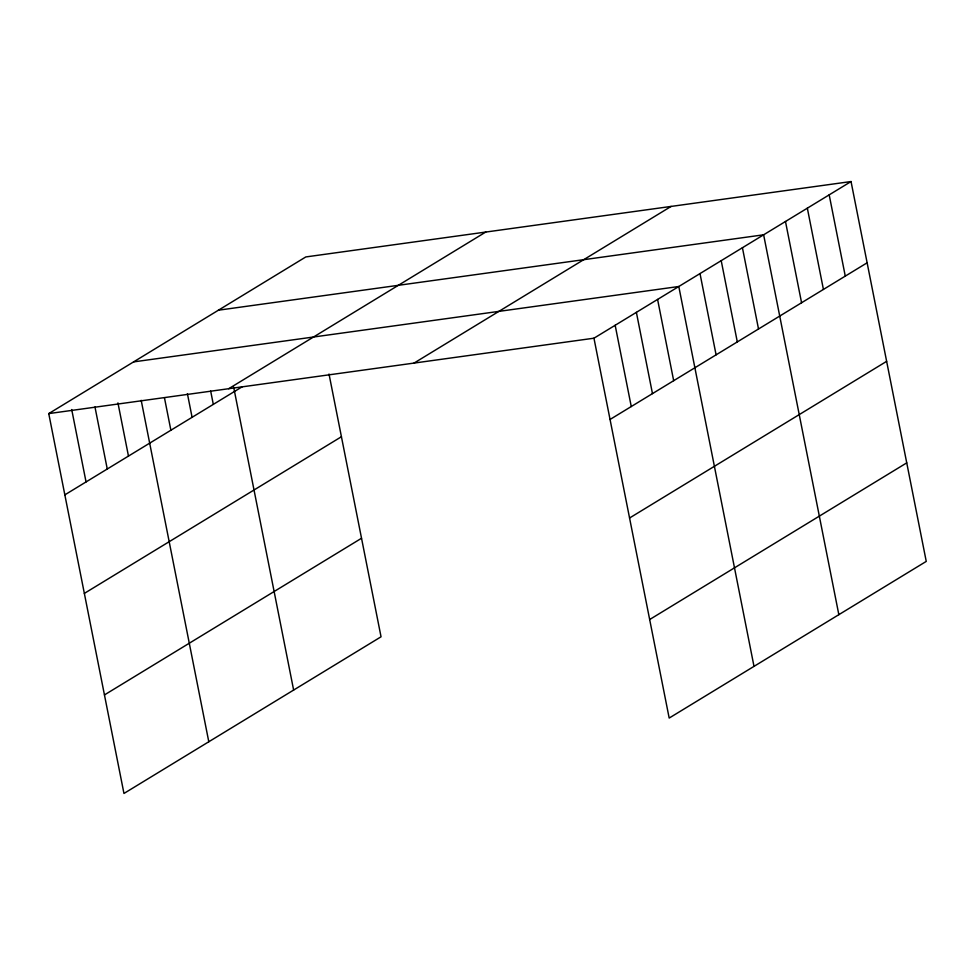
<?xml version="1.0" encoding="UTF-8"?>
<svg xmlns="http://www.w3.org/2000/svg" width="975" height="975" viewBox="0 0 975 975"><rect width="100%" height="100%" fill="white"/><g stroke="black" fill="none" stroke-linecap="round" stroke-linejoin="round"><path stroke-width="1.46" d="M329.014 374.034L381.042 636.797L123.959 793.455L48.75 413.595L305.821 256.937L851.041 181.545L926.25 561.405L669.179 718.063L593.958 338.203L851.041 181.545M228.674 388.72L485.745 232.05M64.838 494.861L242.227 386.758M414.046 363.078L671.117 206.42M84.35 593.397L341.421 436.739M104.459 694.919L361.53 538.261M610.045 419.469L867.128 262.799M629.557 518.005L886.641 361.347M649.667 619.527L906.738 462.869M218.424 310.196L763.632 234.804L838.841 614.664M133.587 361.896L678.795 286.504L754.004 666.364M48.75 413.595L593.958 338.203M829.189 194.854L845.276 276.12M807.337 208.175L823.424 289.441M785.484 221.496L801.572 302.75M742.426 247.735L758.513 328.989M721.207 260.654L737.307 341.92M700.001 273.585L716.089 354.839M657.589 299.435L673.676 380.689M636.382 312.353L652.47 393.62M615.164 325.272L631.264 406.538M233.634 387.026L293.633 690.056M210.673 391.085L213.306 404.381M187.407 393.668L192.087 417.312M164.446 397.727L170.881 430.231M141.192 400.311L208.796 741.756M117.938 402.894L128.468 456.081M94.965 406.953L107.262 469.012M71.711 409.537L86.044 481.93"/></g></svg>
